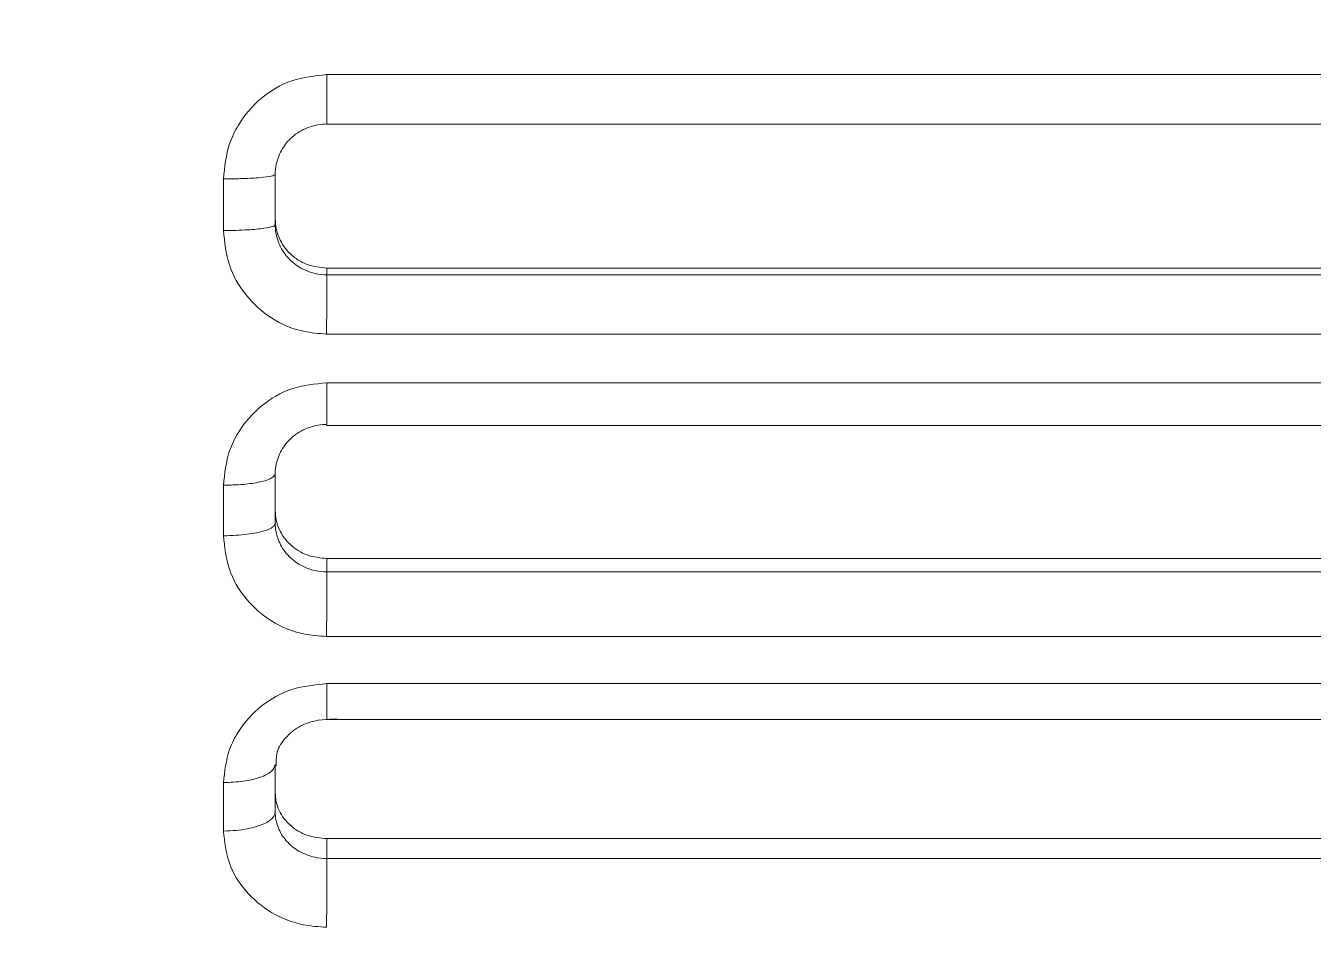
# Model space of a CAD drawing. Header units: inches. Extents: x 0.54 to 10.46, y 0.74 to 7.76.
# Drawn here: x 1.9537 to 2.0398, y 4.7269 to 4.7871 of the extents above; entities that cross this region are included whole.
import ezdxf

# ---------------------------------------------------------------- set-up
doc = ezdxf.new("R2010")
doc.units = ezdxf.units.IN
doc.header["$MEASUREMENT"] = 0
doc.layers.add('BG', color=7, linetype='Continuous')
doc.layers.add('MCG-INT-4FT', color=7, linetype='Continuous')

# ---------------------------------------------------------------- blocks, each defined once
blk = doc.blocks.new('block 3')
at = {"layer": 'BG', "true_color": 0xffffff}
h = blk.add_hatch(color=7, dxfattribs=at)
h.dxf.hatch_style = 2
edge = h.paths.add_edge_path()
edge.add_spline(control_points=[(10.295993, 0.906118), (10.295993, 0.906118), (0.871121, 0.906118), (0.871121, 0.906118), (0.870165, 0.906118), (0.869385, 0.906891), (0.869385, 0.907854), (0.869385, 0.907854), (0.869385, 7.592153), (0.869385, 7.592153), (0.869385, 7.593109), (0.870165, 7.593889), (0.871121, 7.593889), (0.871121, 7.593889), (10.295993, 7.593889), (10.295993, 7.593889), (10.296956, 7.593889), (10.297729, 7.593109), (10.297729, 7.592153), (10.297729, 7.592153), (10.297729, 0.907854), (10.297729, 0.907854), (10.297729, 0.906891), (10.296956, 0.906118), (10.295993, 0.906118)], knot_values=[0, 0, 0, 0, 1, 1, 1, 2, 2, 2, 3, 3, 3, 4, 4, 4, 5, 5, 5, 6, 6, 6, 7, 7, 7, 8, 8, 8, 8], degree=3, periodic=1)
h.paths.add_polyline_path([(0.872857, 0.90959), (10.294257, 0.90959), (10.294257, 7.590417), (0.872857, 7.590417)])
at = {"layer": 'BG', "lineweight": 0}
blk.add_open_spline([(10.295993, 0.906118), (10.295993, 0.906118), (0.871121, 0.906118), (0.871121, 0.906118), (0.870165, 0.906118), (0.869385, 0.906891), (0.869385, 0.907854), (0.869385, 0.907854), (0.869385, 7.592153), (0.869385, 7.592153), (0.869385, 7.593109), (0.870165, 7.593889), (0.871121, 7.593889), (0.871121, 7.593889), (10.295993, 7.593889), (10.295993, 7.593889), (10.296956, 7.593889), (10.297729, 7.593109), (10.297729, 7.592153), (10.297729, 7.592153), (10.297729, 0.907854), (10.297729, 0.907854), (10.297729, 0.906891), (10.296956, 0.906118), (10.295993, 0.906118)], degree=3, knots=[0, 0, 0, 0, 1, 1, 1, 2, 2, 2, 3, 3, 3, 4, 4, 4, 5, 5, 5, 6, 6, 6, 7, 7, 7, 8, 8, 8, 8], dxfattribs=at)
blk = doc.blocks.new('block 2')
at = {"layer": 'BG'}
blk.add_blockref('block 3', (0, 0), dxfattribs=at)
blk = doc.blocks.new('block 69')
at = {"layer": 'BG', "true_color": 0xffffff}
h = blk.add_hatch(color=7, dxfattribs=at)
h.dxf.hatch_style = 2
edge = h.paths.add_edge_path()
edge.add_spline(control_points=[(10.463094, 0.739003), (10.463094, 0.739003), (0.536906, 0.739003), (0.536906, 0.739003), (0.53595, 0.739003), (0.53517, 0.739777), (0.53517, 0.74074), (0.53517, 0.74074), (0.53517, 7.75926), (0.53517, 7.75926), (0.53517, 7.760217), (0.53595, 7.760997), (0.536906, 7.760997), (0.536906, 7.760997), (10.463094, 7.760997), (10.463094, 7.760997), (10.464057, 7.760997), (10.46483, 7.760217), (10.46483, 7.75926), (10.46483, 7.75926), (10.46483, 0.74074), (10.46483, 0.74074), (10.46483, 0.739777), (10.464057, 0.739003), (10.463094, 0.739003)], knot_values=[0, 0, 0, 0, 1, 1, 1, 2, 2, 2, 3, 3, 3, 4, 4, 4, 5, 5, 5, 6, 6, 6, 7, 7, 7, 8, 8, 8, 8], degree=3, periodic=1)
h.paths.add_polyline_path([(0.538642, 0.742476), (10.461358, 0.742476), (10.461358, 7.757524), (0.538642, 7.757524)])
at = {"layer": 'BG', "lineweight": 0}
blk.add_open_spline([(10.463094, 0.739003), (10.463094, 0.739003), (0.536906, 0.739003), (0.536906, 0.739003), (0.53595, 0.739003), (0.53517, 0.739777), (0.53517, 0.74074), (0.53517, 0.74074), (0.53517, 7.75926), (0.53517, 7.75926), (0.53517, 7.760217), (0.53595, 7.760997), (0.536906, 7.760997), (0.536906, 7.760997), (10.463094, 7.760997), (10.463094, 7.760997), (10.464057, 7.760997), (10.46483, 7.760217), (10.46483, 7.75926), (10.46483, 7.75926), (10.46483, 0.74074), (10.46483, 0.74074), (10.46483, 0.739777), (10.464057, 0.739003), (10.463094, 0.739003)], degree=3, knots=[0, 0, 0, 0, 1, 1, 1, 2, 2, 2, 3, 3, 3, 4, 4, 4, 5, 5, 5, 6, 6, 6, 7, 7, 7, 8, 8, 8, 8], dxfattribs=at)
blk = doc.blocks.new('block 68')
at = {"layer": 'BG'}
blk.add_blockref('block 69', (0, 0), dxfattribs=at)
blk = doc.blocks.new('block 941')
at = {"layer": 'MCG-INT-4FT', "color": 7, "lineweight": 5, "true_color": 0xffffff}
blk.add_lwpolyline([(1.973779, 4.780573), (2.098266, 4.780573)], dxfattribs=at)
blk = doc.blocks.new('block 942')
at = {"layer": 'MCG-INT-4FT', "color": 7, "lineweight": 5, "true_color": 0xffffff}
blk.add_lwpolyline([(1.973779, 4.760429), (2.098266, 4.760429)], dxfattribs=at)
blk = doc.blocks.new('block 944')
at = {"layer": 'MCG-INT-4FT', "color": 7, "lineweight": 5, "true_color": 0xffffff}
blk.add_open_spline([(1.970419, 4.737668), (1.970415, 4.737936), (1.970411, 4.738204), (1.970457, 4.738447), (1.970528, 4.738819), (1.970717, 4.739133), (1.970965, 4.739433), (1.971192, 4.739708), (1.97147, 4.739971), (1.971799, 4.740181), (1.972149, 4.740404), (1.972555, 4.740567), (1.972976, 4.740662), (1.973649, 4.740813), (1.974358, 4.740787), (1.975066, 4.740761)], degree=3, knots=[0, 0, 0, 0, 1, 1, 1, 2, 2, 2, 3, 3, 3, 4, 4, 4, 5, 5, 5, 5], dxfattribs=at)
blk = doc.blocks.new('block 945')
at = {"layer": 'MCG-INT-4FT', "color": 7, "lineweight": 5, "true_color": 0xffffff}
blk.add_lwpolyline([(1.973779, 4.740756), (2.098266, 4.740756)], dxfattribs=at)
blk = doc.blocks.new('block 986')
at = {"layer": 'MCG-INT-4FT', "color": 7, "lineweight": 5, "true_color": 0xffffff}
blk.add_lwpolyline([(1.973797, 4.783884), (2.098249, 4.783884)], dxfattribs=at)
blk = doc.blocks.new('block 987')
at = {"layer": 'MCG-INT-4FT', "color": 7, "lineweight": 5, "true_color": 0xffffff}
blk.add_open_spline([(1.9669, 4.776907), (1.966977, 4.777702), (1.967054, 4.778496), (1.967302, 4.779244), (1.967447, 4.779683), (1.967651, 4.780107), (1.967893, 4.780506), (1.968301, 4.78118), (1.968817, 4.781785), (1.969423, 4.782295), (1.970032, 4.782807), (1.970731, 4.783223), (1.971477, 4.783472), (1.97222, 4.78372), (1.973008, 4.783802), (1.973797, 4.783884)], degree=3, knots=[0, 0, 0, 0, 1, 1, 1, 2, 2, 2, 3, 3, 3, 4, 4, 4, 5, 5, 5, 5], dxfattribs=at)
blk = doc.blocks.new('block 988')
at = {"layer": 'MCG-INT-4FT', "color": 7, "lineweight": 5, "true_color": 0xffffff}
blk.add_lwpolyline([(1.9669, 4.773456), (1.9669, 4.776907)], dxfattribs=at)
blk = doc.blocks.new('block 989')
at = {"layer": 'MCG-INT-4FT', "color": 7, "lineweight": 5, "true_color": 0xffffff}
blk.add_open_spline([(1.973791, 4.766537), (1.97327, 4.766574), (1.97275, 4.766612), (1.972242, 4.76672), (1.971489, 4.766879), (1.970763, 4.767194), (1.970112, 4.767611), (1.969462, 4.768028), (1.968886, 4.768547), (1.968403, 4.769148), (1.967917, 4.769753), (1.967525, 4.77044), (1.96729, 4.77117), (1.967054, 4.771904), (1.966977, 4.77268), (1.9669, 4.773456)], degree=3, knots=[0, 0, 0, 0, 1, 1, 1, 2, 2, 2, 3, 3, 3, 4, 4, 4, 5, 5, 5, 5], dxfattribs=at)
blk = doc.blocks.new('block 990')
at = {"layer": 'MCG-INT-4FT', "color": 7, "lineweight": 5, "true_color": 0xffffff}
blk.add_lwpolyline([(2.098271, 4.766537), (1.973791, 4.766537)], dxfattribs=at)
blk = doc.blocks.new('block 994')
at = {"layer": 'MCG-INT-4FT', "color": 7, "lineweight": 5, "true_color": 0xffffff}
blk.add_lwpolyline([(1.973797, 4.763282), (2.098249, 4.763282)], dxfattribs=at)
blk = doc.blocks.new('block 995')
at = {"layer": 'MCG-INT-4FT', "color": 7, "lineweight": 5, "true_color": 0xffffff}
blk.add_open_spline([(1.9669, 4.756427), (1.966977, 4.757206), (1.967054, 4.757984), (1.967302, 4.758718), (1.967447, 4.75915), (1.967651, 4.759566), (1.967893, 4.759958), (1.968301, 4.760621), (1.968817, 4.761216), (1.969423, 4.761717), (1.970032, 4.762222), (1.970731, 4.762631), (1.971477, 4.762876), (1.97222, 4.76312), (1.973008, 4.763201), (1.973797, 4.763282)], degree=3, knots=[0, 0, 0, 0, 1, 1, 1, 2, 2, 2, 3, 3, 3, 4, 4, 4, 5, 5, 5, 5], dxfattribs=at)
blk = doc.blocks.new('block 996')
at = {"layer": 'MCG-INT-4FT', "color": 7, "lineweight": 5, "true_color": 0xffffff}
blk.add_lwpolyline([(1.9669, 4.753052), (1.9669, 4.756427)], dxfattribs=at)
blk = doc.blocks.new('block 997')
at = {"layer": 'MCG-INT-4FT', "color": 7, "lineweight": 5, "true_color": 0xffffff}
blk.add_open_spline([(1.973791, 4.746316), (1.97327, 4.746352), (1.97275, 4.746389), (1.972242, 4.746493), (1.971489, 4.746648), (1.970763, 4.746954), (1.970112, 4.747359), (1.969462, 4.747764), (1.968886, 4.748268), (1.968403, 4.748853), (1.967917, 4.749441), (1.967525, 4.75011), (1.96729, 4.750822), (1.967054, 4.751537), (1.966977, 4.752294), (1.9669, 4.753052)], degree=3, knots=[0, 0, 0, 0, 1, 1, 1, 2, 2, 2, 3, 3, 3, 4, 4, 4, 5, 5, 5, 5], dxfattribs=at)
blk = doc.blocks.new('block 998')
at = {"layer": 'MCG-INT-4FT', "color": 7, "lineweight": 5, "true_color": 0xffffff}
blk.add_lwpolyline([(2.098271, 4.746316), (1.973791, 4.746316)], dxfattribs=at)
blk = doc.blocks.new('block 1002')
at = {"layer": 'MCG-INT-4FT', "color": 7, "lineweight": 5, "true_color": 0xffffff}
blk.add_lwpolyline([(1.973797, 4.743162), (2.098249, 4.743162)], dxfattribs=at)
blk = doc.blocks.new('block 1003')
at = {"layer": 'MCG-INT-4FT', "color": 7, "lineweight": 5, "true_color": 0xffffff}
blk.add_open_spline([(1.9669, 4.736551), (1.966977, 4.737299), (1.967054, 4.738048), (1.967302, 4.738756), (1.967447, 4.739171), (1.967651, 4.739572), (1.967893, 4.739951), (1.968301, 4.74059), (1.968817, 4.741164), (1.969423, 4.741649), (1.970032, 4.742136), (1.970731, 4.742532), (1.971477, 4.742769), (1.97222, 4.743005), (1.973008, 4.743084), (1.973797, 4.743162)], degree=3, knots=[0, 0, 0, 0, 1, 1, 1, 2, 2, 2, 3, 3, 3, 4, 4, 4, 5, 5, 5, 5], dxfattribs=at)
blk = doc.blocks.new('block 1004')
at = {"layer": 'MCG-INT-4FT', "color": 7, "lineweight": 5, "true_color": 0xffffff}
blk.add_lwpolyline([(1.9669, 4.733311), (1.9669, 4.736551)], dxfattribs=at)
blk = doc.blocks.new('block 1005')
at = {"layer": 'MCG-INT-4FT', "color": 7, "lineweight": 5, "true_color": 0xffffff}
blk.add_open_spline([(1.973791, 4.726877), (1.97327, 4.726912), (1.97275, 4.726947), (1.972242, 4.727046), (1.971489, 4.727194), (1.970763, 4.727485), (1.970112, 4.727871), (1.969462, 4.728257), (1.968886, 4.728738), (1.968403, 4.729295), (1.967917, 4.729857), (1.967525, 4.730496), (1.96729, 4.731176), (1.967054, 4.73186), (1.966977, 4.732585), (1.9669, 4.733311)], degree=3, knots=[0, 0, 0, 0, 1, 1, 1, 2, 2, 2, 3, 3, 3, 4, 4, 4, 5, 5, 5, 5], dxfattribs=at)
blk = doc.blocks.new('block 1054')
at = {"layer": 'MCG-INT-4FT', "color": 7, "lineweight": 5, "true_color": 0xffffff}
blk.add_open_spline([(1.973813, 4.78058), (1.973413, 4.78058), (1.973011, 4.78051), (1.972632, 4.780375), (1.972259, 4.780243), (1.971909, 4.780048), (1.971603, 4.779799), (1.971304, 4.779557), (1.971046, 4.779263), (1.970845, 4.778935), (1.970648, 4.778611), (1.970506, 4.778254), (1.970429, 4.777886), (1.970383, 4.777663), (1.97036, 4.777435), (1.970356, 4.777208)], degree=3, knots=[0, 0, 0, 0, 1, 1, 1, 2, 2, 2, 3, 3, 3, 4, 4, 4, 5, 5, 5, 5], dxfattribs=at)
blk = doc.blocks.new('block 1055')
at = {"layer": 'MCG-INT-4FT', "color": 7, "lineweight": 5, "true_color": 0xffffff}
blk.add_open_spline([(1.970356, 4.777207), (1.970304, 4.777168), (1.970252, 4.777129), (1.970093, 4.777093), (1.969934, 4.777056), (1.969668, 4.777023), (1.969344, 4.776995), (1.96902, 4.776967), (1.968639, 4.776944), (1.968223, 4.77693), (1.967806, 4.776916), (1.967353, 4.776912), (1.9669, 4.776907)], degree=3, knots=[0, 0, 0, 0, 1, 1, 1, 2, 2, 2, 3, 3, 3, 4, 4, 4, 4], dxfattribs=at)
blk = doc.blocks.new('block 1056')
at = {"layer": 'MCG-INT-4FT', "color": 7, "lineweight": 5, "true_color": 0xffffff}
blk.add_open_spline([(1.973813, 4.78058), (1.973813, 4.78059), (1.973813, 4.7806), (1.973812, 4.780682), (1.973811, 4.780778), (1.97381, 4.780973), (1.973809, 4.781224), (1.973808, 4.781364), (1.973808, 4.781522), (1.973807, 4.781696), (1.973806, 4.781883), (1.973805, 4.782088), (1.973804, 4.782308), (1.973803, 4.78254), (1.973802, 4.782788), (1.973801, 4.783046), (1.9738, 4.783318), (1.973798, 4.783601), (1.973797, 4.783884)], degree=3, knots=[0, 0, 0, 0, 1, 1, 1, 2, 2, 2, 3, 3, 3, 4, 4, 4, 5, 5, 5, 6, 6, 6, 6], dxfattribs=at)
blk = doc.blocks.new('block 1080')
at = {"layer": 'MCG-INT-4FT', "color": 7, "lineweight": 5, "true_color": 0xffffff}
blk.add_open_spline([(1.970356, 4.773844), (1.970324, 4.773805), (1.970292, 4.773766), (1.970193, 4.773729), (1.970076, 4.773685), (1.969865, 4.773643), (1.969602, 4.773606), (1.969455, 4.773586), (1.969291, 4.773567), (1.969111, 4.77355), (1.968919, 4.773532), (1.968709, 4.773516), (1.968486, 4.773503), (1.968249, 4.773489), (1.967998, 4.773477), (1.96774, 4.77347), (1.967465, 4.773462), (1.967183, 4.773459), (1.9669, 4.773456)], degree=3, knots=[0, 0, 0, 0, 1, 1, 1, 2, 2, 2, 3, 3, 3, 4, 4, 4, 5, 5, 5, 6, 6, 6, 6], dxfattribs=at)
blk = doc.blocks.new('block 1081')
at = {"layer": 'MCG-INT-4FT', "color": 7, "lineweight": 5, "true_color": 0xffffff}
blk.add_open_spline([(1.970356, 4.773844), (1.970356, 4.773472), (1.970422, 4.773096), (1.970548, 4.772744), (1.970674, 4.772391), (1.970861, 4.772061), (1.971097, 4.77177), (1.971335, 4.771477), (1.971623, 4.771223), (1.971946, 4.771024), (1.972275, 4.77082), (1.97264, 4.770673), (1.973019, 4.770585), (1.973279, 4.770525), (1.973546, 4.770494), (1.973812, 4.770494)], degree=3, knots=[0, 0, 0, 0, 1, 1, 1, 2, 2, 2, 3, 3, 3, 4, 4, 4, 5, 5, 5, 5], dxfattribs=at)
blk = doc.blocks.new('block 1082')
at = {"layer": 'MCG-INT-4FT', "color": 7, "lineweight": 5, "true_color": 0xffffff}
blk.add_open_spline([(1.973791, 4.766537), (1.973792, 4.766776), (1.973794, 4.767015), (1.973795, 4.767253), (1.973797, 4.767508), (1.973798, 4.767762), (1.9738, 4.768009), (1.973802, 4.768415), (1.973805, 4.768802), (1.973807, 4.769139), (1.973808, 4.76933), (1.973809, 4.769505), (1.973809, 4.769663), (1.97381, 4.769818), (1.973811, 4.769957), (1.973811, 4.770068), (1.973812, 4.77028), (1.973813, 4.770387), (1.973813, 4.770494)], degree=3, knots=[0, 0, 0, 0, 1, 1, 1, 2, 2, 2, 3, 3, 3, 4, 4, 4, 5, 5, 5, 6, 6, 6, 6], dxfattribs=at)
blk = doc.blocks.new('block 1084')
at = {"layer": 'MCG-INT-4FT', "color": 7, "lineweight": 5, "true_color": 0xffffff}
blk.add_lwpolyline([(1.970356, 4.777207), (1.970356, 4.773844)], dxfattribs=at)
blk = doc.blocks.new('block 1085')
at = {"layer": 'MCG-INT-4FT', "color": 7, "lineweight": 5, "true_color": 0xffffff}
blk.add_lwpolyline([(1.973813, 4.770494), (2.098249, 4.770494)], dxfattribs=at)
blk = doc.blocks.new('block 1089')
at = {"layer": 'MCG-INT-4FT', "color": 7, "lineweight": 5, "true_color": 0xffffff}
blk.add_open_spline([(1.973813, 4.760496), (1.973413, 4.760496), (1.973011, 4.760427), (1.972632, 4.760295), (1.972259, 4.760164), (1.971909, 4.759972), (1.971603, 4.759728), (1.971304, 4.759489), (1.971046, 4.7592), (1.970845, 4.758877), (1.970648, 4.75856), (1.970506, 4.758209), (1.970429, 4.757848), (1.970383, 4.757629), (1.97036, 4.757406), (1.970356, 4.757183)], degree=3, knots=[0, 0, 0, 0, 1, 1, 1, 2, 2, 2, 3, 3, 3, 4, 4, 4, 5, 5, 5, 5], dxfattribs=at)
blk = doc.blocks.new('block 1090')
at = {"layer": 'MCG-INT-4FT', "color": 7, "lineweight": 5, "true_color": 0xffffff}
blk.add_open_spline([(1.970356, 4.757183), (1.970304, 4.757084), (1.970252, 4.756985), (1.970093, 4.756894), (1.969934, 4.756802), (1.969668, 4.756719), (1.969344, 4.756649), (1.96902, 4.756578), (1.968639, 4.75652), (1.968223, 4.756485), (1.967806, 4.75645), (1.967353, 4.756439), (1.9669, 4.756427)], degree=3, knots=[0, 0, 0, 0, 1, 1, 1, 2, 2, 2, 3, 3, 3, 4, 4, 4, 4], dxfattribs=at)
blk = doc.blocks.new('block 1091')
at = {"layer": 'MCG-INT-4FT', "color": 7, "lineweight": 5, "true_color": 0xffffff}
blk.add_open_spline([(1.973813, 4.760496), (1.973811, 4.760494), (1.97381, 4.760634), (1.973809, 4.760837), (1.973808, 4.76095), (1.973808, 4.761082), (1.973807, 4.761234), (1.973806, 4.761396), (1.973805, 4.76158), (1.973804, 4.76178), (1.973803, 4.761993), (1.973802, 4.762224), (1.973801, 4.76247), (1.9738, 4.76273), (1.973798, 4.763006), (1.973797, 4.763282)], degree=3, knots=[0, 0, 0, 0, 1, 1, 1, 2, 2, 2, 3, 3, 3, 4, 4, 4, 5, 5, 5, 5], dxfattribs=at)
blk = doc.blocks.new('block 1104')
at = {"layer": 'MCG-INT-4FT', "color": 7, "lineweight": 5, "true_color": 0xffffff}
blk.add_lwpolyline([(1.970356, 4.757183), (1.970356, 4.753893)], dxfattribs=at)
blk = doc.blocks.new('block 1105')
at = {"layer": 'MCG-INT-4FT', "color": 7, "lineweight": 5, "true_color": 0xffffff}
blk.add_open_spline([(1.970356, 4.753893), (1.970324, 4.753807), (1.970292, 4.753722), (1.970193, 4.75364), (1.970076, 4.753544), (1.969865, 4.753452), (1.969602, 4.753373), (1.969455, 4.753328), (1.969291, 4.753287), (1.969111, 4.753251), (1.968919, 4.753212), (1.968709, 4.753178), (1.968486, 4.753149), (1.968249, 4.753119), (1.967998, 4.753094), (1.96774, 4.753079), (1.967465, 4.753063), (1.967183, 4.753057), (1.9669, 4.753052)], degree=3, knots=[0, 0, 0, 0, 1, 1, 1, 2, 2, 2, 3, 3, 3, 4, 4, 4, 5, 5, 5, 6, 6, 6, 6], dxfattribs=at)
blk = doc.blocks.new('block 1108')
at = {"layer": 'MCG-INT-4FT', "color": 7, "lineweight": 5, "true_color": 0xffffff}
blk.add_open_spline([(1.970356, 4.753893), (1.970356, 4.75353), (1.970422, 4.753163), (1.970548, 4.75282), (1.970674, 4.752476), (1.970861, 4.752154), (1.971097, 4.751872), (1.971335, 4.751586), (1.971623, 4.75134), (1.971946, 4.751146), (1.972275, 4.750948), (1.97264, 4.750805), (1.973019, 4.75072), (1.973279, 4.750662), (1.973546, 4.750632), (1.973812, 4.750632)], degree=3, knots=[0, 0, 0, 0, 1, 1, 1, 2, 2, 2, 3, 3, 3, 4, 4, 4, 5, 5, 5, 5], dxfattribs=at)
blk = doc.blocks.new('block 1109')
at = {"layer": 'MCG-INT-4FT', "color": 7, "lineweight": 5, "true_color": 0xffffff}
blk.add_open_spline([(1.973791, 4.746316), (1.973792, 4.746563), (1.973794, 4.74681), (1.973795, 4.747061), (1.973797, 4.74728), (1.973798, 4.747501), (1.973799, 4.747721), (1.973802, 4.748162), (1.973805, 4.748594), (1.973807, 4.748981), (1.973808, 4.749189), (1.973809, 4.749384), (1.973809, 4.749565), (1.97381, 4.749742), (1.973811, 4.749905), (1.973811, 4.750042), (1.973812, 4.750303), (1.973813, 4.750467), (1.973813, 4.750632)], degree=3, knots=[0, 0, 0, 0, 1, 1, 1, 2, 2, 2, 3, 3, 3, 4, 4, 4, 5, 5, 5, 6, 6, 6, 6], dxfattribs=at)
blk = doc.blocks.new('block 1112')
at = {"layer": 'MCG-INT-4FT', "color": 7, "lineweight": 5, "true_color": 0xffffff}
blk.add_open_spline([(1.973813, 4.770941), (1.973362, 4.77099), (1.97291, 4.771039), (1.97249, 4.771191), (1.972075, 4.771341), (1.971691, 4.771591), (1.971369, 4.771901), (1.971052, 4.772205), (1.970796, 4.772567), (1.970619, 4.772965), (1.970532, 4.773161), (1.970464, 4.773367), (1.970423, 4.773577), (1.970382, 4.773789), (1.970369, 4.774005), (1.970356, 4.77422)], degree=3, knots=[0, 0, 0, 0, 1, 1, 1, 2, 2, 2, 3, 3, 3, 4, 4, 4, 5, 5, 5, 5], dxfattribs=at)
blk = doc.blocks.new('block 1113')
at = {"layer": 'MCG-INT-4FT', "color": 7, "lineweight": 5, "true_color": 0xffffff}
blk.add_lwpolyline([(1.973813, 4.770941), (1.973813, 4.770494)], dxfattribs=at)
blk = doc.blocks.new('block 1114')
at = {"layer": 'MCG-INT-4FT', "color": 7, "lineweight": 5, "true_color": 0xffffff}
blk.add_lwpolyline([(1.973813, 4.770941), (2.098249, 4.770941)], dxfattribs=at)
blk = doc.blocks.new('block 1115')
at = {"layer": 'MCG-INT-4FT', "color": 7, "lineweight": 5, "true_color": 0xffffff}
blk.add_lwpolyline([(1.973813, 4.750632), (2.098249, 4.750632)], dxfattribs=at)
blk = doc.blocks.new('block 1118')
at = {"layer": 'MCG-INT-4FT', "color": 7, "lineweight": 5, "true_color": 0xffffff}
blk.add_open_spline([(1.970356, 4.737747), (1.970304, 4.737591), (1.970252, 4.737434), (1.970093, 4.737289), (1.969934, 4.737145), (1.969668, 4.737013), (1.969344, 4.736901), (1.96902, 4.736789), (1.968639, 4.736697), (1.968223, 4.736642), (1.967806, 4.736587), (1.967353, 4.736569), (1.9669, 4.736551)], degree=3, knots=[0, 0, 0, 0, 1, 1, 1, 2, 2, 2, 3, 3, 3, 4, 4, 4, 4], dxfattribs=at)
blk = doc.blocks.new('block 1119')
at = {"layer": 'MCG-INT-4FT', "color": 7, "lineweight": 5, "true_color": 0xffffff}
blk.add_open_spline([(1.973812, 4.740757), (1.973811, 4.740796), (1.97381, 4.740835), (1.973809, 4.740974), (1.973808, 4.741052), (1.973808, 4.741161), (1.973807, 4.74129), (1.973806, 4.741426), (1.973805, 4.741584), (1.973804, 4.741762), (1.973803, 4.74195), (1.973802, 4.742161), (1.973801, 4.74239), (1.9738, 4.742633), (1.973798, 4.742898), (1.973797, 4.743162)], degree=3, knots=[0, 0, 0, 0, 1, 1, 1, 2, 2, 2, 3, 3, 3, 4, 4, 4, 5, 5, 5, 5], dxfattribs=at)
blk = doc.blocks.new('block 1120')
at = {"layer": 'MCG-INT-4FT', "color": 7, "lineweight": 5, "true_color": 0xffffff}
blk.add_open_spline([(1.973813, 4.751526), (1.973362, 4.751573), (1.97291, 4.751621), (1.97249, 4.751768), (1.972075, 4.751914), (1.971691, 4.752158), (1.971369, 4.75246), (1.971052, 4.752757), (1.970796, 4.753109), (1.970619, 4.753497), (1.970532, 4.753689), (1.970464, 4.75389), (1.970423, 4.754095), (1.970382, 4.754301), (1.970369, 4.754512), (1.970356, 4.754723)], degree=3, knots=[0, 0, 0, 0, 1, 1, 1, 2, 2, 2, 3, 3, 3, 4, 4, 4, 5, 5, 5, 5], dxfattribs=at)
blk = doc.blocks.new('block 1121')
at = {"layer": 'MCG-INT-4FT', "color": 7, "lineweight": 5, "true_color": 0xffffff}
blk.add_lwpolyline([(1.973813, 4.751526), (1.973813, 4.750632)], dxfattribs=at)
blk = doc.blocks.new('block 1136')
at = {"layer": 'MCG-INT-4FT', "color": 7, "lineweight": 5, "true_color": 0xffffff}
blk.add_lwpolyline([(1.973813, 4.751526), (2.098249, 4.751526)], dxfattribs=at)
blk = doc.blocks.new('block 1139')
at = {"layer": 'MCG-INT-4FT', "color": 7, "lineweight": 5, "true_color": 0xffffff}
blk.add_lwpolyline([(1.970356, 4.737747), (1.970356, 4.73459)], dxfattribs=at)
blk = doc.blocks.new('block 1140')
at = {"layer": 'MCG-INT-4FT', "color": 7, "lineweight": 5, "true_color": 0xffffff}
blk.add_open_spline([(1.970356, 4.73459), (1.970324, 4.734459), (1.970292, 4.734329), (1.970193, 4.734204), (1.970076, 4.734057), (1.969865, 4.733918), (1.969602, 4.733796), (1.969455, 4.733728), (1.969291, 4.733666), (1.969111, 4.733611), (1.968919, 4.733552), (1.968709, 4.7335), (1.968486, 4.733457), (1.968249, 4.733411), (1.967998, 4.733374), (1.96774, 4.733351), (1.967465, 4.733327), (1.967183, 4.733319), (1.9669, 4.733311)], degree=3, knots=[0, 0, 0, 0, 1, 1, 1, 2, 2, 2, 3, 3, 3, 4, 4, 4, 5, 5, 5, 6, 6, 6, 6], dxfattribs=at)
blk = doc.blocks.new('block 1143')
at = {"layer": 'MCG-INT-4FT', "color": 7, "lineweight": 5, "true_color": 0xffffff}
blk.add_open_spline([(1.970356, 4.73459), (1.970356, 4.734242), (1.970422, 4.733891), (1.970548, 4.733563), (1.970674, 4.733234), (1.970861, 4.732927), (1.971097, 4.732657), (1.971335, 4.732385), (1.971623, 4.73215), (1.971946, 4.731966), (1.972275, 4.731777), (1.97264, 4.731641), (1.973019, 4.73156), (1.973279, 4.731505), (1.973546, 4.731475), (1.973812, 4.731475)], degree=3, knots=[0, 0, 0, 0, 1, 1, 1, 2, 2, 2, 3, 3, 3, 4, 4, 4, 5, 5, 5, 5], dxfattribs=at)
blk = doc.blocks.new('block 1144')
at = {"layer": 'MCG-INT-4FT', "color": 7, "lineweight": 5, "true_color": 0xffffff}
blk.add_open_spline([(1.973791, 4.726877), (1.973792, 4.727131), (1.973794, 4.727384), (1.973796, 4.727647), (1.973797, 4.72784), (1.973798, 4.728037), (1.973799, 4.728236), (1.973802, 4.728687), (1.973805, 4.729141), (1.973807, 4.729558), (1.973808, 4.72978), (1.973809, 4.729992), (1.973809, 4.730192), (1.97381, 4.730388), (1.973811, 4.730572), (1.973811, 4.730732), (1.973812, 4.731039), (1.973813, 4.731257), (1.973813, 4.731475)], degree=3, knots=[0, 0, 0, 0, 1, 1, 1, 2, 2, 2, 3, 3, 3, 4, 4, 4, 5, 5, 5, 6, 6, 6, 6], dxfattribs=at)
blk = doc.blocks.new('block 1145')
at = {"layer": 'MCG-INT-4FT', "color": 7, "lineweight": 5, "true_color": 0xffffff}
blk.add_lwpolyline([(1.973813, 4.731475), (2.098249, 4.731475)], dxfattribs=at)
blk = doc.blocks.new('block 1148')
at = {"layer": 'MCG-INT-4FT', "color": 7, "lineweight": 5, "true_color": 0xffffff}
blk.add_open_spline([(1.973813, 4.7328), (1.973362, 4.732845), (1.97291, 4.732891), (1.97249, 4.733032), (1.972075, 4.733171), (1.971691, 4.733404), (1.971369, 4.733693), (1.971052, 4.733977), (1.970796, 4.734314), (1.970619, 4.734685), (1.970532, 4.734869), (1.970464, 4.735061), (1.970423, 4.735257), (1.970382, 4.735455), (1.970369, 4.735657), (1.970356, 4.735859)], degree=3, knots=[0, 0, 0, 0, 1, 1, 1, 2, 2, 2, 3, 3, 3, 4, 4, 4, 5, 5, 5, 5], dxfattribs=at)
blk = doc.blocks.new('block 1149')
at = {"layer": 'MCG-INT-4FT', "color": 7, "lineweight": 5, "true_color": 0xffffff}
blk.add_lwpolyline([(1.973813, 4.7328), (1.973813, 4.731475)], dxfattribs=at)
blk = doc.blocks.new('block 1154')
at = {"layer": 'MCG-INT-4FT', "color": 7, "lineweight": 5, "true_color": 0xffffff}
blk.add_lwpolyline([(1.973813, 4.7328), (2.098249, 4.7328)], dxfattribs=at)

msp = doc.modelspace()

# ---------------------------------------------------------------- block references
at = {"layer": 'BG'}
for name in ['block 68', 'block 2']:
    msp.add_blockref(name, (0, 0), dxfattribs=at)
at = {"layer": 'MCG-INT-4FT'}
for name in ['block 987', 'block 986', 'block 1056', 'block 1054', 'block 941', 'block 1055', 'block 988', 'block 1084', 'block 1080', 'block 989', 'block 1112', 'block 1081', 'block 1113', 'block 1114', 'block 1082', 'block 1085', 'block 990', 'block 995', 'block 994', 'block 1091', 'block 1089', 'block 942', 'block 1090', 'block 1104', 'block 996', 'block 1120', 'block 1105', 'block 1108', 'block 997', 'block 1121', 'block 1136', 'block 1109', 'block 1115', 'block 998', 'block 1003', 'block 1002', 'block 1119', 'block 944', 'block 945', 'block 1118', 'block 1139', 'block 1004', 'block 1148', 'block 1140', 'block 1143', 'block 1005', 'block 1149', 'block 1154', 'block 1144', 'block 1145']:
    msp.add_blockref(name, (0, 0), dxfattribs=at)

doc.saveas('drawing.dxf')
